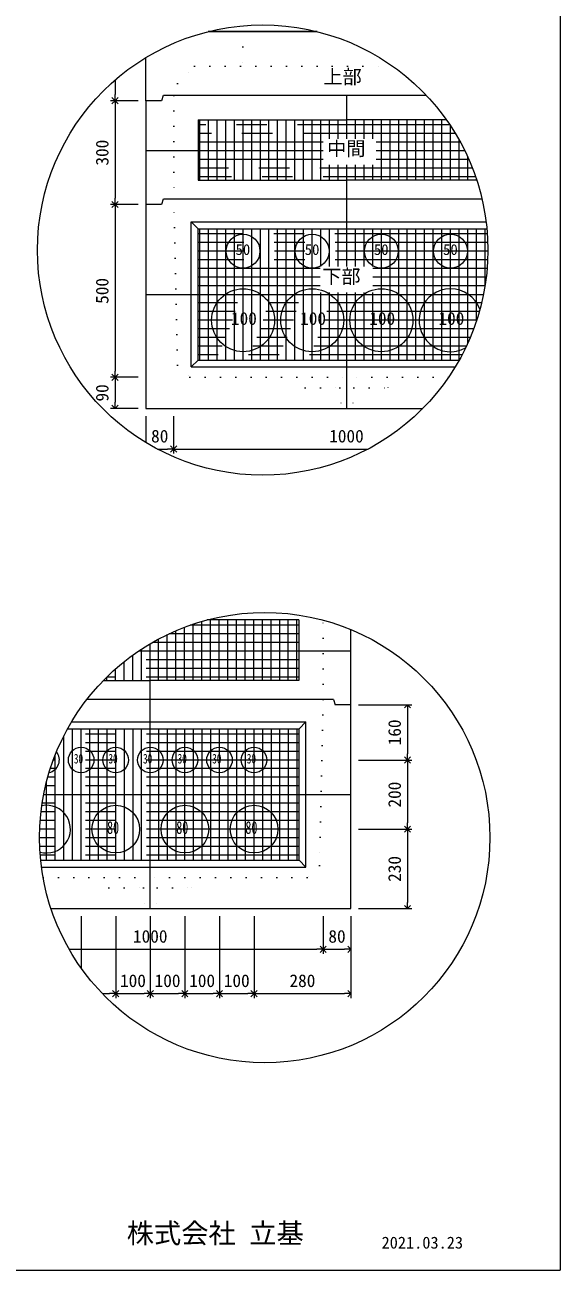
# Model space of a CAD drawing. Units: millimetres, scale not verified. Extents: x -4890 to 18490, y -2366 to 2366.
# Drawn here: x -2944 to -1830, y -1909 to 684 of the extents above; entities that cross this region are included whole.
import ezdxf
from ezdxf.enums import TextEntityAlignment as Align

# ---------------------------------------------------------------- set-up
doc = ezdxf.new("R2010")
doc.units = ezdxf.units.MM
doc.header["$LTSCALE"] = 10
for name, pattern in [('DASHED1', [1.8, 1.2, -0.6]), ('USER2', [50.8, 31.75, -6.35, 6.35, -6.35]), ('USER5', [3.185, 0.01, -3.175])]:
    doc.linetypes.add(name, pattern=pattern)
for name, color, linetype, lineweight in [('0-2_waku', 7, 'Continuous', 18), ('0-3_gaikei', 7, 'Continuous', 18), ('0-4_kakure', 7, 'DASHED1', 5), ('0-5_sunpou', 7, 'Continuous', 5), ('0-8_hole', 7, 'Continuous', 18), ('0-9_uchigawa', 6, 'Continuous', 18), ('0-E_文字１', 7, 'Continuous', 18), ('0-F_コア部分\u3000寸法補助線3', 150, 'USER2', 18), ('1-0_コア部分\u3000寸法補助線2', 150, 'USER2', 18), ('1-1_コア部分\u3000中心補助線', 1, 'Continuous', 18), ('1-2_コア部分\u3000寸法補助線', 7, 'USER2', 5), ('1-3_uchigawa2', 6, 'USER2', 18)]:
    doc.layers.add(name, color=color, linetype=linetype, lineweight=lineweight)
doc.styles.add('ＭＳ ゴシック', font='')
doc.styles.get('ＭＳ ゴシック').set_extended_font_data('MS Gothic')

# ---------------------------------------------------------------- blocks, each defined once
blk = doc.blocks.new('_Open90')
at = {"layer": '0-5_sunpou'}
blk.add_line((0, 0), (-1, 0), dxfattribs=at)
blk.add_lwpolyline([(-0.5, 0.5), (0, 0), (-0.5, -0.5)], dxfattribs=at)

msp = doc.modelspace()

# ---------------------------------------------------------------- linework, layer by layer
at = {"layer": '0-2_waku'}
for p in [(-1830.06, 2365.63), (-4890.06, -1909.37), (-4890.06, -1909.37), (-4890.06, -1909.37), (-4890.06, -1909.37)]:
    msp.add_line(p, (-1830.06, -1909.37), dxfattribs=at)
at = {"layer": '0-3_gaikei'}
for p, q in [((-2562.8, 669.99), (-2508.76, 669.99)), ((-2562.8, 669.99), (-2508.76, 669.99)), ((-2562.8, 669.99), (-2508.76, 669.99)), ((-2335.7, 669.99), (-2562.8, 669.99)), ((-2562.76, 669.99), (-2335.7, 669.99)), ((-2562.76, 669.99), (-2335.7, 669.99)), ((-2692.36, 525.99), (-2692.36, 616)), ((-2692.36, 525.99), (-2692.36, -114.81)), ((-2659.96, 525.99), (-2692.36, 525.99)), ((-2659.96, 525.99), (-2692.36, 525.99)), ((-2656.36, 536.79), (-2659.96, 525.99)), ((-2274.14, 536.79), (-2655.74, 536.79)), ((-2108.16, 536.79), (-2274.76, 536.79)), ((-2656.36, 320.79), (-2659.96, 309.99)), ((-2274.14, 320.79), (-2655.74, 320.79)), ((-1992.45, 320.79), (-2274.76, 320.79)), ((-2659.96, 309.99), (-2692.36, 309.99)), ((-2659.96, 309.99), (-2692.36, 309.99)), ((-2692.36, -114.81), (-2116.05, -114.81)), ((-2692.36, -114.81), (-2116.05, -114.81)), ((-2692.36, -114.81), (-2116.05, -114.81)), ((-2265.65, -933.4), (-2265.65, -575.45)), ((-2301.65, -721), (-2298.05, -731.8)), ((-2265.65, -731.8), (-2298.05, -731.8))]:
    msp.add_line(p, q, dxfattribs=at)
for points in [[(-2301.65, -721), (-2683.25, -721), (-2815.32, -721)], [(-2889.97, -1156.6), (-2265.65, -1156.6), (-2265.65, -731.8)], [(-2880.82, -1156.6), (-2265.65, -1156.6), (-2265.65, -731.8)]]:
    msp.add_lwpolyline(points, dxfattribs=at)
at = {"layer": '0-4_kakure', "linetype": 'USER5', "lineweight": 18}
for p, q in [((-2490.76, 669.99), (-2490.76, 682.1)), ((-2490.76, 669.99), (-2490.76, 597.99)), ((-2626.94, 561.99), (-2590.94, 597.99)), ((-2590.94, 597.99), (-2178.66, 597.99)), ((-2626.94, 561.99), (-2634.14, 536.79)), ((-2634.14, 536.79), (-2634.14, 320.79)), ((-2626.71, -24.81), (-2634.14, 320.79)), ((-2626.71, -24.81), (-2600.96, -50.01)), ((-2600.96, -50.01), (-2274.14, -50.01)), ((-2360.54, -71.61), (-2382.14, -50.01)), ((-2062.5, -50.01), (-2274.14, -50.01)), ((-2187.74, -71.61), (-2166.14, -50.01)), ((-2360.54, -71.61), (-2288.54, -71.61)), ((-2288.54, -71.61), (-2285.66, -114.81)), ((-2259.74, -71.61), (-2262.62, -114.81)), ((-2259.74, -71.61), (-2187.74, -71.61)), ((-2323.25, -721), (-2323.25, -555.87)), ((-2323.25, -721), (-2330.69, -1066.6)), ((-2330.69, -1066.6), (-2356.43, -1091.8)), ((-2906.49, -1091.8), (-2683.25, -1091.8)), ((-2769.65, -1113.4), (-2791.25, -1091.8)), ((-2769.65, -1113.4), (-2697.65, -1113.4)), ((-2697.65, -1113.4), (-2694.77, -1156.6)), ((-2356.43, -1091.8), (-2683.25, -1091.8)), ((-2668.85, -1113.4), (-2671.73, -1156.6)), ((-2668.85, -1113.4), (-2596.85, -1113.4)), ((-2596.85, -1113.4), (-2575.25, -1091.8))]:
    msp.add_line(p, q, dxfattribs=at)
at = {"layer": '0-5_sunpou', "color": 150, "lineweight": 18}
for p, q in [((-2756.67, 569.1), (-2756.67, 538.95)), ((-2708.2, 525.99), (-2766.03, 525.99)), ((-2724.04, 525.99), (-2766.03, 525.99)), ((-2756.67, 513.03), (-2756.67, 322.95)), ((-2708.2, 309.99), (-2766.03, 309.99)), ((-2708.2, 309.99), (-2766.03, 309.99)), ((-2756.67, 297.03), (-2756.67, -37.05)), ((-2708.2, -50.01), (-2766.03, -50.01)), ((-2724.04, -50.01), (-2766.03, -50.01)), ((-2756.67, -62.97), (-2756.67, -101.85)), ((-2708.2, -114.81), (-2766.03, -114.81)), ((-2692.36, -130.65), (-2692.36, -185.86)), ((-2634.76, -130.65), (-2634.76, -208.71)), ((-2634.76, -130.65), (-2634.76, -208.71)), ((-2668.57, -199.35), (-2647.72, -199.35)), ((-2621.8, -199.35), (-2229.93, -199.35)), ((-2249.81, -731.8), (-2138.5, -731.8)), ((-2147.86, -744.76), (-2147.86, -834.04)), ((-2249.81, -847), (-2138.5, -847)), ((-2249.81, -847), (-2138.5, -847)), ((-2147.86, -859.96), (-2147.86, -978.04)), ((-2249.81, -991), (-2138.5, -991)), ((-2249.81, -991), (-2138.5, -991)), ((-2147.86, -1003.96), (-2147.86, -1143.64)), ((-2249.81, -1156.6), (-2138.5, -1156.6)), ((-2827.25, -1172.44), (-2827.25, -1280.24)), ((-2755.25, -1172.44), (-2755.25, -1342.9)), ((-2755.25, -1172.44), (-2755.25, -1342.9)), ((-2683.25, -1172.44), (-2683.25, -1342.9)), ((-2683.25, -1172.44), (-2683.25, -1342.9)), ((-2611.25, -1172.44), (-2611.25, -1342.9)), ((-2611.25, -1172.44), (-2611.25, -1342.9)), ((-2539.25, -1172.44), (-2539.25, -1342.9)), ((-2539.25, -1172.44), (-2539.25, -1342.9)), ((-2467.25, -1172.44), (-2467.25, -1342.9)), ((-2467.25, -1172.44), (-2467.25, -1342.9)), ((-2323.25, -1172.44), (-2323.25, -1250.5)), ((-2323.25, -1172.44), (-2323.25, -1250.5)), ((-2265.65, -1172.44), (-2265.65, -1250.5)), ((-2265.65, -1172.44), (-2265.65, -1342.9)), ((-2852.22, -1241.14), (-2336.21, -1241.14)), ((-2310.29, -1241.14), (-2278.61, -1241.14)), ((-2783.12, -1333.54), (-2768.21, -1333.54)), ((-2742.29, -1333.54), (-2696.21, -1333.54)), ((-2670.29, -1333.54), (-2624.21, -1333.54)), ((-2598.29, -1333.54), (-2552.21, -1333.54)), ((-2526.29, -1333.54), (-2480.21, -1333.54)), ((-2454.29, -1333.54), (-2278.61, -1333.54))]:
    msp.add_line(p, q, dxfattribs=at)
for centre in [(-2449.25, 215.07), (-2445.04, -1008.65)]:
    msp.add_circle(centre, 468.88, dxfattribs=at)
at = {"layer": '0-8_hole'}
for centre, radius in [((-2490.14, 212.79), 35.28), ((-2346.14, 212.79), 35.28), ((-2202.14, 212.79), 35.28), ((-2058.14, 212.79), 35.28), ((-2490.14, 68.79), 65.52), ((-2346.14, 68.79), 65.52), ((-2202.14, 68.79), 65.52), ((-2827.25, -847), 26.64), ((-2755.25, -847), 26.64), ((-2683.25, -847), 26.64), ((-2611.25, -847), 26.64), ((-2539.25, -847), 26.64), ((-2467.25, -847), 26.64), ((-2755.25, -991), 49.68), ((-2611.25, -991), 49.68), ((-2467.25, -991), 49.68)]:
    msp.add_circle(centre, radius, dxfattribs=at)
for centre, radius, start, end in [((-2058.14, 68.79), 65.52, 20.66629, 298.32089), ((-2899.25, -847), 26.64, 281.59033, 39.2294), ((-2899.25, -991), 49.68, 253.99064, 101.55918)]:
    msp.add_arc(centre, radius, start, end, dxfattribs=at)
at = {"layer": '0-9_uchigawa'}
for p, q in [((-2598.14, 273.99), (-2583.74, 259.59)), ((-2598.14, -28.41), (-2598.14, 273.99)), ((-2583.74, 259.59), (-2274.14, 259.59)), ((-2583.74, -14.01), (-2583.74, 259.59)), ((-2274.14, 259.59), (-1982.49, 259.59)), ((-2598.14, -28.41), (-2583.74, -14.01)), ((-2583.74, -14.01), (-2040.15, -14.01)), ((-2598.14, -28.41), (-2048.55, -28.41)), ((-2359.25, -1070.2), (-2359.25, -767.8)), ((-2373.65, -1055.8), (-2373.65, -782.2)), ((-2911.54, -1055.8), (-2373.65, -1055.8)), ((-2359.25, -1070.2), (-2373.65, -1055.8)), ((-2909.86, -1070.2), (-2359.25, -1070.2))]:
    msp.add_line(p, q, dxfattribs=at)
for points in [[(-2598.14, 273.99), (-2274.14, 273.99), (-1984.09, 273.99)], [(-2855.61, -782.2), (-2683.25, -782.2), (-2373.65, -782.2), (-2359.25, -767.8)], [(-2847.34, -767.8), (-2683.25, -767.8), (-2359.25, -767.8)]]:
    msp.add_lwpolyline(points, dxfattribs=at)
at = {"layer": '0-F_コア部分\u3000寸法補助線3'}
for p, q in [((-2580.14, 360.39), (-2580.14, 486.39)), ((-2544.14, 360.39), (-2544.14, 486.39)), ((-2508.14, 360.39), (-2508.14, 486.39)), ((-2472.14, 360.39), (-2472.14, 486.39)), ((-2436.14, 360.39), (-2436.14, 486.39)), ((-2400.14, 360.39), (-2400.14, 486.39)), ((-2364.14, 360.39), (-2364.14, 486.39)), ((-2328.14, 360.39), (-2328.14, 486.39)), ((-2292.14, 446.61), (-2292.14, 486.39)), ((-2256.14, 446.61), (-2256.14, 486.39)), ((-2220.14, 446.61), (-2220.14, 486.39)), ((-2184.14, 360.39), (-2184.14, 486.39)), ((-2148.14, 360.39), (-2148.14, 486.39)), ((-2112.14, 360.39), (-2112.14, 486.39)), ((-2076.14, 360.39), (-2076.14, 486.39)), ((-2040.14, 360.39), (-2040.14, 444.14)), ((-2323.14, 439.59), (-2583.74, 439.59)), ((-2037.63, 439.59), (-2212.98, 439.59)), ((-2323.14, 403.59), (-2583.74, 403.59)), ((-2292.14, 360.39), (-2292.14, 392.71)), ((-2256.14, 360.39), (-2256.14, 392.71)), ((-2220.14, 360.39), (-2220.14, 392.71)), ((-2019.94, 403.59), (-2212.98, 403.59)), ((-2004.14, 360.39), (-2004.14, 362.45)), ((-2580.14, -14.01), (-2580.14, 259.59)), ((-2544.14, -14.01), (-2544.14, 259.59)), ((-2508.14, -14.01), (-2508.14, 259.59)), ((-2472.14, -14.01), (-2472.14, 259.59)), ((-2436.14, -14.01), (-2436.14, 259.59)), ((-2400.14, -14.01), (-2400.14, 259.59)), ((-2364.14, -14.01), (-2364.14, 259.59)), ((-2328.14, 180.81), (-2328.14, 259.59)), ((-2292.14, 180.81), (-2292.14, 259.59)), ((-2256.14, 180.81), (-2256.14, 259.59)), ((-2220.14, 180.81), (-2220.14, 259.59)), ((-2184.14, -14.01), (-2184.14, 259.59)), ((-2148.14, -14.01), (-2148.14, 259.59)), ((-2112.14, -14.01), (-2112.14, 259.59)), ((-2076.14, -14.01), (-2076.14, 259.59)), ((-2040.14, -14.01), (-2040.14, 259.59)), ((-2004.14, 67.68), (-2004.14, 259.59)), ((-1981.59, 248.79), (-2583.74, 248.79)), ((-1980.38, 212.79), (-2583.74, 212.79)), ((-2329.76, 176.79), (-2583.74, 176.79)), ((-1981.94, 176.79), (-2219.6, 176.79)), ((-2329.76, 140.79), (-2583.74, 140.79)), ((-1986.3, 140.79), (-2219.6, 140.79)), ((-1993.53, 104.79), (-2583.74, 104.79)), ((-2328.14, -14.01), (-2328.14, 126.91)), ((-2292.14, -14.01), (-2292.14, 126.91)), ((-2256.14, -14.01), (-2256.14, 126.91)), ((-2220.14, -14.01), (-2220.14, 126.91)), ((-2003.78, 68.79), (-2583.74, 68.79)), ((-2017.26, 32.79), (-2583.74, 32.79)), ((-2034.28, -3.21), (-2583.74, -3.21)), ((-2593.87, -681.4), (-2593.87, -564.02)), ((-2557.87, -681.4), (-2557.87, -555.4)), ((-2521.87, -681.4), (-2521.87, -555.4)), ((-2485.87, -681.4), (-2485.87, -555.4)), ((-2449.87, -681.4), (-2449.87, -555.4)), ((-2413.87, -681.4), (-2413.87, -555.4)), ((-2377.87, -681.4), (-2377.87, -555.4)), ((-2665.87, -681.4), (-2665.87, -595.03)), ((-2629.87, -681.4), (-2629.87, -577.74)), ((-2701.87, -681.4), (-2701.87, -616.36)), ((-2374.27, -602.2), (-2678.81, -602.2)), ((-2737.87, -681.4), (-2737.87, -642.45)), ((-2374.27, -638.2), (-2732.47, -638.2)), ((-2773.87, -681.4), (-2773.87, -674.4)), ((-2373.65, -793), (-2861.39, -793)), ((-2845.25, -1055.8), (-2845.25, -782.2)), ((-2809.25, -1055.8), (-2809.25, -782.2)), ((-2773.25, -1055.8), (-2773.25, -782.2)), ((-2737.25, -1055.8), (-2737.25, -782.2)), ((-2701.25, -1055.8), (-2701.25, -782.2)), ((-2665.25, -1055.8), (-2665.25, -782.2)), ((-2629.25, -1055.8), (-2629.25, -782.2)), ((-2593.25, -1055.8), (-2593.25, -782.2)), ((-2557.25, -1055.8), (-2557.25, -782.2)), ((-2521.25, -1055.8), (-2521.25, -782.2)), ((-2485.25, -1055.8), (-2485.25, -782.2)), ((-2449.25, -1055.8), (-2449.25, -782.2)), ((-2413.25, -1055.8), (-2413.25, -782.2)), ((-2377.25, -1055.8), (-2377.25, -782.2)), ((-2373.65, -829), (-2878.14, -829)), ((-2881.25, -1055.8), (-2881.25, -836.7)), ((-2373.65, -865), (-2891.38, -865)), ((-2373.65, -901), (-2901.4, -901)), ((-2373.65, -937), (-2908.42, -937)), ((-2373.65, -973), (-2912.56, -973)), ((-2373.65, -1009), (-2913.92, -1009)), ((-2373.65, -1045), (-2912.51, -1045))]:
    msp.add_line(p, q, dxfattribs=at)
at = {"layer": '1-0_コア部分\u3000寸法補助線2'}
for p, q in [((-2562.14, 360.39), (-2562.14, 486.39)), ((-2526.14, 360.39), (-2526.14, 486.39)), ((-2490.14, 360.39), (-2490.14, 486.39)), ((-2454.14, 360.39), (-2454.14, 486.39)), ((-2382.14, 360.39), (-2382.14, 486.39)), ((-2310.14, 446.61), (-2310.14, 486.39)), ((-2238.14, 446.61), (-2238.14, 486.39)), ((-2166.14, 360.39), (-2166.14, 486.39)), ((-2094.14, 360.39), (-2094.14, 486.39)), ((-2047.97, 457.59), (-2583.74, 457.59)), ((-2310.14, 360.39), (-2310.14, 392.71)), ((-2238.14, 360.39), (-2238.14, 392.71)), ((-2022.14, 360.39), (-2022.14, 408.52)), ((-2012.48, 385.59), (-2583.74, 385.59)), ((-2526.14, -14.01), (-2526.14, 259.59)), ((-2490.14, -14.01), (-2490.14, 259.59)), ((-2454.14, -14.01), (-2454.14, 259.59)), ((-2382.14, -14.01), (-2382.14, 259.59)), ((-2310.14, 180.81), (-2310.14, 259.59)), ((-2238.14, 180.81), (-2238.14, 259.59)), ((-2166.14, -14.01), (-2166.14, 259.59)), ((-2094.14, -14.01), (-2094.14, 259.59)), ((-2022.14, 21.62), (-2022.14, 259.59)), ((-1980.64, 230.79), (-2583.74, 230.79)), ((-2329.76, 158.79), (-2583.74, 158.79)), ((-1983.77, 158.79), (-2219.6, 158.79)), ((-2310.14, -14.01), (-2310.14, 126.91)), ((-2238.14, -14.01), (-2238.14, 126.91)), ((-1998.27, 86.79), (-2583.74, 86.79)), ((-2025.3, 14.79), (-2583.74, 14.79)), ((-2575.87, -681.4), (-2575.87, -558.39)), ((-2503.87, -681.4), (-2503.87, -555.4)), ((-2431.87, -681.4), (-2431.87, -555.4)), ((-2647.87, -681.4), (-2647.87, -585.91)), ((-2374.27, -584.2), (-2644.27, -584.2)), ((-2719.87, -681.4), (-2719.87, -628.76)), ((-2374.27, -656.2), (-2754.28, -656.2)), ((-2863.25, -1055.8), (-2863.25, -796.64)), ((-2791.25, -1055.8), (-2791.25, -782.2)), ((-2719.25, -1055.8), (-2719.25, -782.2)), ((-2647.25, -1055.8), (-2647.25, -782.2)), ((-2575.25, -1055.8), (-2575.25, -782.2)), ((-2503.25, -1055.8), (-2503.25, -782.2)), ((-2431.25, -1055.8), (-2431.25, -782.2)), ((-2373.65, -811), (-2870.23, -811)), ((-2899.25, -1055.8), (-2899.25, -892.29)), ((-2373.65, -883), (-2896.77, -883)), ((-2373.65, -955), (-2910.84, -955)), ((-2373.65, -1027), (-2913.56, -1027))]:
    msp.add_line(p, q, dxfattribs=at)
at = {"layer": '1-1_コア部分\u3000中心補助線'}
for p, q in [((-2274.14, 446.61), (-2274.14, 536.79)), ((-2323.14, 421.59), (-2692.36, 421.59)), ((-2028.31, 421.59), (-2212.98, 421.59)), ((-2274.14, 320.79), (-2274.14, 392.71)), ((-2274.14, 180.81), (-2274.14, 320.79)), ((-2691.74, 122.79), (-1989.55, 122.79)), ((-2274.14, -114.81), (-2274.14, 126.91)), ((-2266.88, -620.2), (-2707.64, -620.2)), ((-2683.87, -721), (-2683.87, -605.15)), ((-2683.25, -1156.6), (-2683.25, -721)), ((-2905.27, -919), (-2265.65, -919))]:
    msp.add_line(p, q, dxfattribs=at)
at = {"layer": '1-2_コア部分\u3000寸法補助線'}
for p, q in [((-2059.41, 475.59), (-2583.74, 475.59)), ((-2562.14, 360.39), (-2562.14, 486.39)), ((-2490.14, 360.39), (-2490.14, 486.39)), ((-2418.14, 360.39), (-2418.14, 486.39)), ((-2346.14, 360.39), (-2346.14, 486.39)), ((-2202.14, 360.39), (-2202.14, 486.39)), ((-2130.14, 360.39), (-2130.14, 486.39)), ((-2058.14, 360.39), (-2058.14, 473.68)), ((-2005.88, 367.59), (-2583.74, 367.59)), ((-2562.14, -14.01), (-2562.14, 259.59)), ((-2490.14, -14.01), (-2490.14, 259.59)), ((-2418.14, -14.01), (-2418.14, 259.59)), ((-2346.14, -14.01), (-2346.14, 259.59)), ((-2202.14, -14.01), (-2202.14, 259.59)), ((-2130.14, -14.01), (-2130.14, 259.59)), ((-2058.14, -14.01), (-2058.14, 259.59)), ((-1986.14, 141.75), (-1986.14, 259.59)), ((-1980.81, 194.79), (-2583.74, 194.79)), ((-2010.1, 50.79), (-2583.74, 50.79)), ((-2611.87, -681.4), (-2611.87, -570.45)), ((-2374.27, -566.2), (-2600.24, -566.2)), ((-2539.87, -681.4), (-2539.87, -555.4)), ((-2467.87, -681.4), (-2467.87, -555.4)), ((-2395.87, -681.4), (-2395.87, -555.4)), ((-2374.27, -674.2), (-2773.66, -674.2)), ((-2755.87, -681.4), (-2755.87, -657.6)), ((-2827.25, -1055.8), (-2827.25, -782.2)), ((-2755.25, -1055.8), (-2755.25, -782.2)), ((-2611.25, -1055.8), (-2611.25, -782.2)), ((-2539.25, -1055.8), (-2539.25, -782.2)), ((-2467.25, -1055.8), (-2467.25, -782.2)), ((-2395.25, -1055.8), (-2395.25, -782.2)), ((-2373.65, -847), (-2885.18, -847)), ((-2899.25, -1055.8), (-2899.25, -892.29)), ((-2373.65, -991), (-2913.59, -991))]:
    msp.add_line(p, q, dxfattribs=at)
at = {"layer": '1-3_uchigawa2'}
for p, q in [((-2583.74, 486.39), (-2274.14, 486.39)), ((-2583.74, 486.39), (-2583.74, 360.39)), ((-2066.85, 486.39), (-2274.14, 486.39)), ((-2583.74, 360.39), (-2274.14, 360.39)), ((-2003.46, 360.39), (-2274.14, 360.39)), ((-2374.27, -555.4), (-2565.09, -555.4)), ((-2374.27, -555.4), (-2374.27, -681.4)), ((-2780.83, -681.4), (-2683.87, -681.4)), ((-2374.27, -681.4), (-2683.87, -681.4))]:
    msp.add_line(p, q, dxfattribs=at)

# ---------------------------------------------------------------- block references
at = {"layer": '0-5_sunpou', "xscale": 12.96, "yscale": 12.96}
for p, rotation in [((-2756.67, 525.99), 270), ((-2756.67, 525.99), 90), ((-2756.67, 309.99), 270), ((-2756.67, 309.99), 90), ((-2756.67, -50.01), 270), ((-2756.67, -50.01), 90), ((-2756.67, -114.81), 270), ((-2634.76, -199.35), 180), ((-2147.86, -731.8), 90), ((-2147.86, -847), 270), ((-2147.86, -847), 90), ((-2147.86, -991), 270), ((-2147.86, -991), 90), ((-2147.86, -1156.6), 270), ((-2323.25, -1241.14), 180), ((-2755.25, -1333.54), 180), ((-2683.25, -1333.54), 180), ((-2611.25, -1333.54), 180), ((-2539.25, -1333.54), 180), ((-2467.25, -1333.54), 180)]:
    msp.add_blockref('_Open90', p, dxfattribs=dict(at, rotation=rotation))
for p in [(-2634.76, -199.35), (-2323.25, -1241.14), (-2265.65, -1241.14), (-2755.25, -1333.54), (-2683.25, -1333.54), (-2611.25, -1333.54), (-2539.25, -1333.54), (-2467.25, -1333.54), (-2265.65, -1333.54)]:
    msp.add_blockref('_Open90', p, dxfattribs=at)

# ---------------------------------------------------------------- texts
at = {"layer": '0-5_sunpou', "style": 'ＭＳ ゴシック'}
for s, p in [('300', (-2762.43, 390.99)), ('500', (-2762.43, 102.99)), ('90', (-2762.43, -100.41)), ('160', (-2153.62, -816.4)), ('200', (-2153.62, -946)), ('230', (-2153.62, -1100.8))]:
    msp.add_text(s, height=26.39, rotation=90, dxfattribs=at).set_placement(p, align=Align.BOTTOM_LEFT)
for s, p in [('80', (-2681.56, -193.59)), ('1000', (-2310.76, -193.59)), ('1000', (-2719.25, -1235.38)), ('80', (-2312.45, -1235.38)), ('100', (-2746.25, -1327.78)), ('100', (-2674.25, -1327.78)), ('100', (-2602.25, -1327.78)), ('100', (-2530.25, -1327.78)), ('280', (-2393.45, -1327.78))]:
    msp.add_text(s, height=26.39, dxfattribs=at).set_placement(p, align=Align.BOTTOM_LEFT)
at = {"layer": '0-E_文字１', "style": 'ＭＳ ゴシック'}
for s, height, p in [('上部', 29.33, (-2322.95, 552.35)), ('中間', 29.33, (-2315.23, 402.88)), ('50', 22.43, (-2505.69, 198.14)), ('50', 22.43, (-2361.69, 198.14)), ('50', 22.43, (-2217.69, 198.14)), ('50', 22.43, (-2073.69, 198.14)), ('下部', 29.33, (-2325.46, 136.63)), ('100', 26.39, (-2515.3, 51.38)), ('100', 26.39, (-2371.3, 51.38)), ('100', 26.39, (-2227.3, 51.38)), ('100', 26.39, (-2083.3, 51.38)), ('株式会社 立基', 41.57, (-2732.28, -1865.89)), ('2021.03.23', 24.94, (-2201.77, -1872.1))]:
    msp.add_text(s, height=height, dxfattribs=at).set_placement(p, align=Align.BOTTOM_LEFT)
at = {"layer": '0-E_文字１', "style": 'ＭＳ ゴシック', "width": 0.7}
for s, height, p in [('30', 20.19, (-2842.38, -860.35)), ('30', 20.19, (-2770.38, -860.35)), ('30', 20.19, (-2698.38, -860.35)), ('30', 20.19, (-2626.38, -860.35)), ('30', 20.19, (-2554.38, -860.35)), ('30', 20.19, (-2482.38, -860.35)), ('80', 26.39, (-2773.3, -1008.77)), ('80', 26.39, (-2629.3, -1008.77)), ('80', 26.39, (-2485.3, -1008.77))]:
    msp.add_text(s, height=height, dxfattribs=at).set_placement(p, align=Align.BOTTOM_LEFT)

doc.saveas('drawing.dxf')
